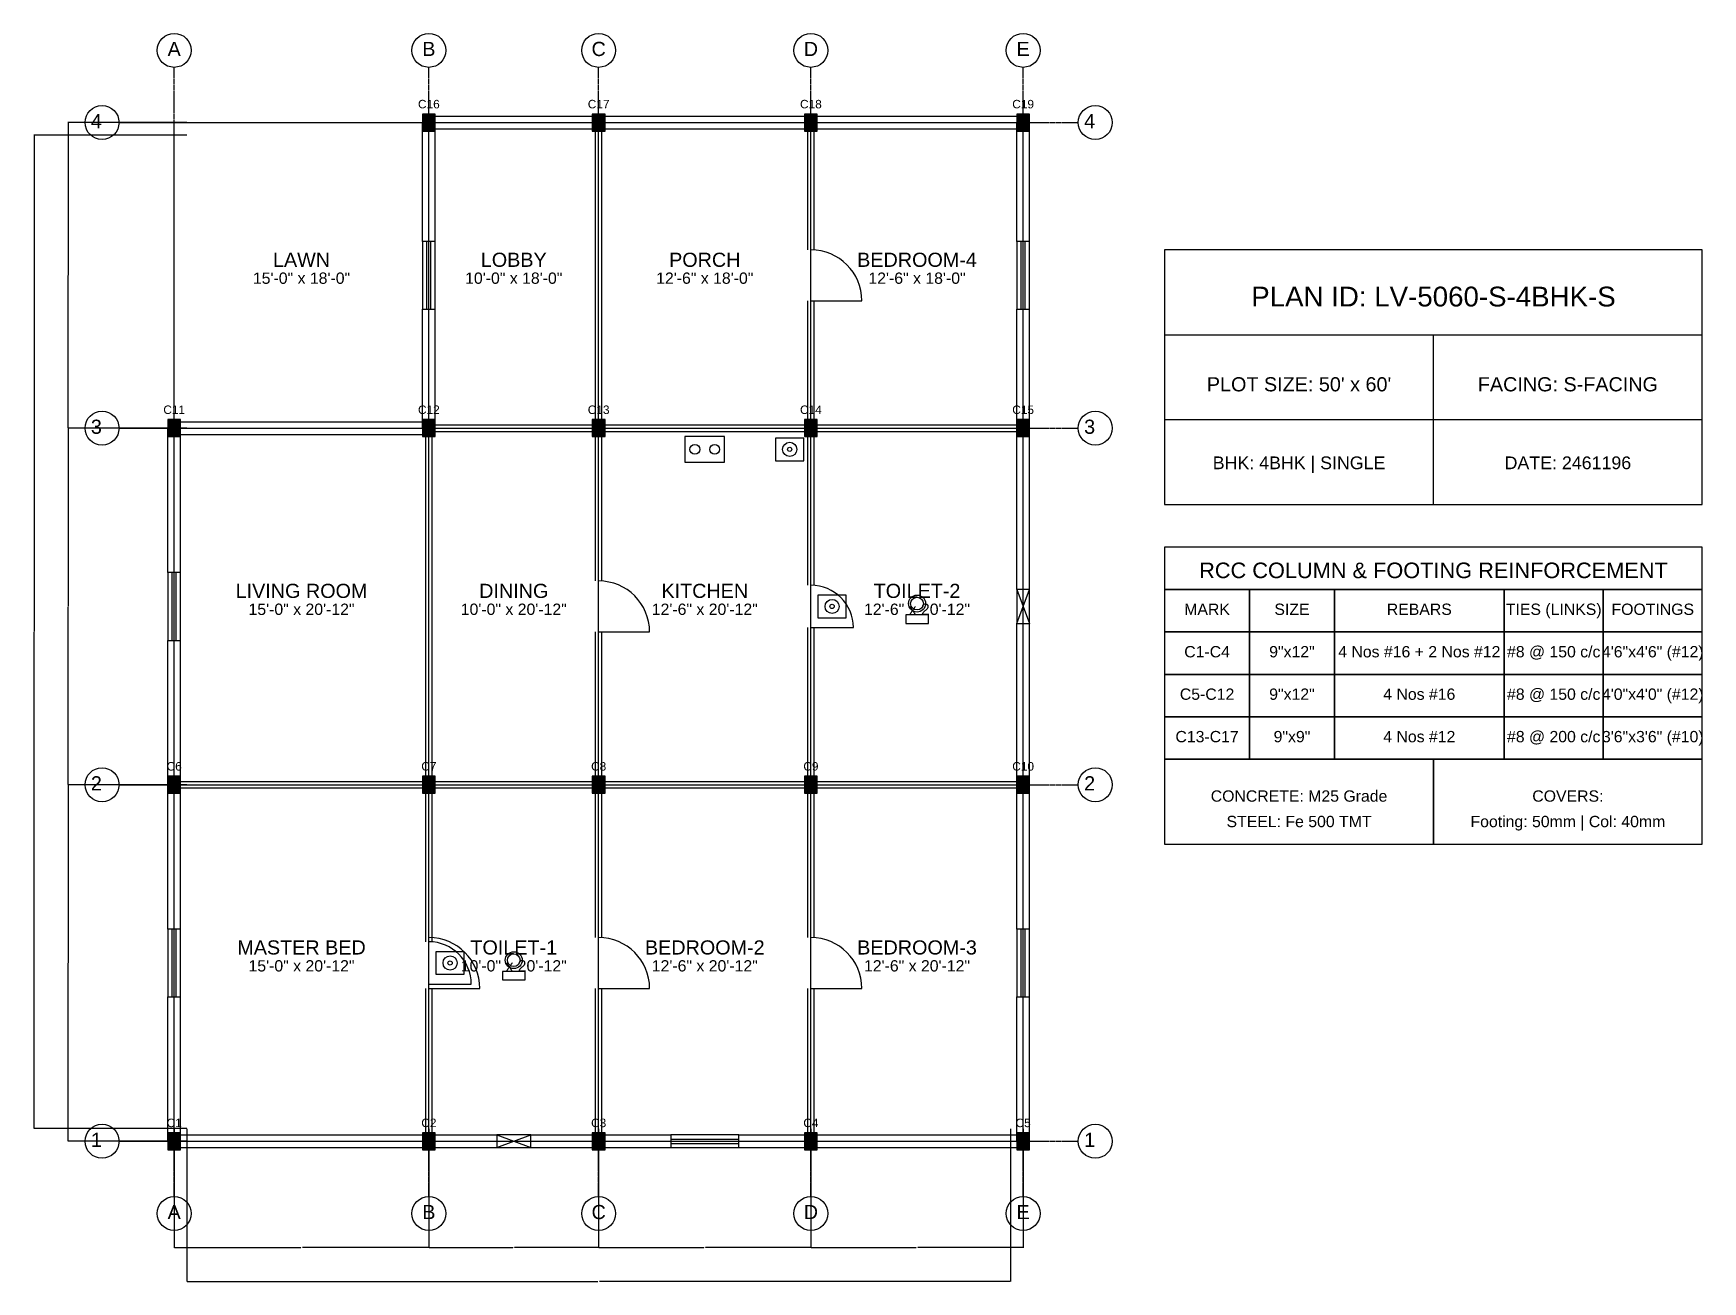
# Model space of a CAD drawing. Header units: inches. Extents: x -134 to 23580, y -99 to 23207.
# Drawn here: x -100 to 1080, y 17401 to 18283 of the extents above; entities that cross this region are included whole.
import ezdxf
from ezdxf.enums import TextEntityAlignment as Align

# ---------------------------------------------------------------- set-up
doc = ezdxf.new("R2010")
doc.units = ezdxf.units.IN
doc.header["$MEASUREMENT"] = 0
doc.linetypes.add('CENTER', pattern=[2, 1.25, -0.25, 0.25, -0.25])
for name, color, linetype in [('A-COL-HATCH', 251, 'Continuous'), ('A-COLUMN', 1, 'Continuous'), ('A-DIM', 5, 'Continuous'), ('A-DOOR', 30, 'Continuous'), ('A-FIXTURE', 8, 'Continuous'), ('A-TEXT', 2, 'Continuous'), ('A-WALL-EXT', 7, 'Continuous'), ('A-WALL-INT', 9, 'Continuous'), ('A-WINDOW', 4, 'Continuous'), ('S-BEAM-FRAMING', 2, 'Continuous'), ('S-BUBBLE', 4, 'Continuous'), ('S-GRID-CENTER', 8, 'CENTER'), ('S-TABLE', 7, 'Continuous'), ('S-TEXT', 3, 'Continuous')]:
    doc.layers.add(name, color=color, linetype=linetype)
doc.styles.get("Standard").update_dxf_attribs({"font": 'arial.ttf'})
doc.dimstyles.get("Standard").update_dxf_attribs({"dimtxt": 0.18, "dimasz": 0.18, "dimexe": 0.18, "dimexo": 0.0625, "dimgap": 0.09, "dimtad": 0, "dimtih": 1, "dimtoh": 1, "dimdec": 4, "dimzin": 0, "dimdsep": 46, "dimtxsty": 'Standard', "dimcen": 0.09, "dimadec": 0, "dimazin": 0, "dimtfac": 1, "dimtdec": 4, "dimtofl": 0, "dimtmove": 0, "dimatfit": 3, "dimfxl": 1, "dimtolj": 1, "dimtzin": 0, "dimarcsym": 0})

# ---------------------------------------------------------------- blocks, each defined once
blk = doc.blocks.new('*D619')
at = {"layer": 'A-DIM', "color": 0, "lineweight": -2, "transparency": 16777216}
for p, q in [((0, 17508.9), (0, 17424.8)), ((180, 17508.9), (180, 17424.8)), ((0.2, 17425), (89.4, 17425)), ((179.8, 17425), (90.6, 17425))]:
    blk.add_line(p, q, dxfattribs=at)
at = {"layer": 'A-DIM', "color": 0, "transparency": 16777216}
for points in [[(0.2, 17425), (0.2, 17425), (0, 17425)], [(179.8, 17425), (179.8, 17425), (180, 17425)]]:
    blk.add_solid(points, dxfattribs=at)
at = {"layer": 'Defpoints', "color": 0, "transparency": 16777216}
for p in [(0, 17509), (180, 17509), (180, 17425)]:
    blk.add_point(p, dxfattribs=at)
at = {"layer": 'A-DIM', "color": 0, "transparency": 16777216, "insert": (90, 17425), "char_height": 0.18, "attachment_point": 5}
blk.add_mtext('\\A1;180.0000', dxfattribs=at)
blk = doc.blocks.new('*D620')
at = {"layer": 'A-DIM', "color": 0, "lineweight": -2, "transparency": 16777216}
for p, q in [((180, 17508.9), (180, 17424.8)), ((300, 17508.9), (300, 17424.8)), ((180.2, 17425), (239.4, 17425)), ((299.8, 17425), (240.6, 17425))]:
    blk.add_line(p, q, dxfattribs=at)
at = {"layer": 'A-DIM', "color": 0, "transparency": 16777216}
for points in [[(180.2, 17425), (180.2, 17425), (180, 17425)], [(299.8, 17425), (299.8, 17425), (300, 17425)]]:
    blk.add_solid(points, dxfattribs=at)
at = {"layer": 'Defpoints', "color": 0, "transparency": 16777216}
for p in [(180, 17509), (300, 17509), (300, 17425)]:
    blk.add_point(p, dxfattribs=at)
at = {"layer": 'A-DIM', "color": 0, "transparency": 16777216, "insert": (240, 17425), "char_height": 0.18, "attachment_point": 5}
blk.add_mtext('\\A1;120.0000', dxfattribs=at)
blk = doc.blocks.new('*D621')
at = {"layer": 'A-DIM', "color": 0, "lineweight": -2, "transparency": 16777216}
for p, q in [((300, 17508.9), (300, 17424.8)), ((450, 17508.9), (450, 17424.8)), ((300.2, 17425), (374.4, 17425)), ((449.8, 17425), (375.6, 17425))]:
    blk.add_line(p, q, dxfattribs=at)
at = {"layer": 'A-DIM', "color": 0, "transparency": 16777216}
for points in [[(300.2, 17425), (300.2, 17425), (300, 17425)], [(449.8, 17425), (449.8, 17425), (450, 17425)]]:
    blk.add_solid(points, dxfattribs=at)
at = {"layer": 'Defpoints', "color": 0, "transparency": 16777216}
for p in [(300, 17509), (450, 17509), (450, 17425)]:
    blk.add_point(p, dxfattribs=at)
at = {"layer": 'A-DIM', "color": 0, "transparency": 16777216, "insert": (375, 17425), "char_height": 0.18, "attachment_point": 5}
blk.add_mtext('\\A1;150.0000', dxfattribs=at)
blk = doc.blocks.new('*D622')
at = {"layer": 'A-DIM', "color": 0, "lineweight": -2, "transparency": 16777216}
for p, q in [((450, 17508.9), (450, 17424.8)), ((600, 17508.9), (600, 17424.8)), ((450.2, 17425), (524.4, 17425)), ((599.8, 17425), (525.6, 17425))]:
    blk.add_line(p, q, dxfattribs=at)
at = {"layer": 'A-DIM', "color": 0, "transparency": 16777216}
for points in [[(450.2, 17425), (450.2, 17425), (450, 17425)], [(599.8, 17425), (599.8, 17425), (600, 17425)]]:
    blk.add_solid(points, dxfattribs=at)
at = {"layer": 'Defpoints', "color": 0, "transparency": 16777216}
for p in [(450, 17509), (600, 17509), (600, 17425)]:
    blk.add_point(p, dxfattribs=at)
at = {"layer": 'A-DIM', "color": 0, "transparency": 16777216, "insert": (525, 17425), "char_height": 0.18, "attachment_point": 5}
blk.add_mtext('\\A1;150.0000', dxfattribs=at)
blk = doc.blocks.new('*D623')
at = {"layer": 'A-DIM', "color": 0, "lineweight": -2, "transparency": 16777216}
for p, q in [((9, 17508.9), (9, 17400.8)), ((591, 17508.9), (591, 17400.8)), ((9.2, 17401), (299.4, 17401)), ((590.8, 17401), (300.6, 17401))]:
    blk.add_line(p, q, dxfattribs=at)
at = {"layer": 'A-DIM', "color": 0, "transparency": 16777216}
for points in [[(9.2, 17401), (9.2, 17401), (9, 17401)], [(590.8, 17401), (590.8, 17401), (591, 17401)]]:
    blk.add_solid(points, dxfattribs=at)
at = {"layer": 'Defpoints', "color": 0, "transparency": 16777216}
for p in [(9, 17509), (591, 17509), (591, 17401)]:
    blk.add_point(p, dxfattribs=at)
at = {"layer": 'A-DIM', "color": 0, "transparency": 16777216, "insert": (300, 17401), "char_height": 0.18, "attachment_point": 5}
blk.add_mtext('\\A1;582.0000', dxfattribs=at)
blk = doc.blocks.new('*D624')
at = {"layer": 'A-DIM', "color": 0, "lineweight": -2, "transparency": 16777216}
for p, q in [((8.9, 17752), (-75.2, 17752)), ((-75, 17751.8), (-75, 17626.2)), ((-75, 17500.2), (-75, 17625.8)), ((8.9, 17500), (-75.2, 17500))]:
    blk.add_line(p, q, dxfattribs=at)
at = {"layer": 'A-DIM', "color": 0, "transparency": 16777216}
for points in [[(-75, 17751.8), (-75, 17751.8), (-75, 17752)], [(-75, 17500.2), (-75, 17500.2), (-75, 17500)]]:
    blk.add_solid(points, dxfattribs=at)
at = {"layer": 'Defpoints', "color": 0, "transparency": 16777216}
for p in [(-75, 17752), (9, 17752), (9, 17500)]:
    blk.add_point(p, dxfattribs=at)
at = {"layer": 'A-DIM', "color": 0, "transparency": 16777216, "insert": (-75, 17626), "char_height": 0.18, "attachment_point": 5}
blk.add_mtext('\\A1;252.0000', dxfattribs=at)
blk = doc.blocks.new('*D625')
at = {"layer": 'A-DIM', "color": 0, "lineweight": -2, "transparency": 16777216}
for p, q in [((8.9, 18004), (-75.2, 18004)), ((-75, 18003.8), (-75, 17878.2)), ((-75, 17752.2), (-75, 17877.8)), ((8.9, 17752), (-75.2, 17752))]:
    blk.add_line(p, q, dxfattribs=at)
at = {"layer": 'A-DIM', "color": 0, "transparency": 16777216}
for points in [[(-75, 18003.8), (-75, 18003.8), (-75, 18004)], [(-75, 17752.2), (-75, 17752.2), (-75, 17752)]]:
    blk.add_solid(points, dxfattribs=at)
at = {"layer": 'Defpoints', "color": 0, "transparency": 16777216}
for p in [(-75, 18004), (9, 18004), (9, 17752)]:
    blk.add_point(p, dxfattribs=at)
at = {"layer": 'A-DIM', "color": 0, "transparency": 16777216, "insert": (-75, 17878), "char_height": 0.18, "attachment_point": 5}
blk.add_mtext('\\A1;252.0000', dxfattribs=at)
blk = doc.blocks.new('*D626')
at = {"layer": 'A-DIM', "color": 0, "lineweight": -2, "transparency": 16777216}
for p, q in [((8.9, 18220), (-75.2, 18220)), ((-75, 18219.8), (-75, 18112.2)), ((-75, 18004.2), (-75, 18111.8)), ((8.9, 18004), (-75.2, 18004))]:
    blk.add_line(p, q, dxfattribs=at)
at = {"layer": 'A-DIM', "color": 0, "transparency": 16777216}
for points in [[(-75, 18219.8), (-75, 18219.8), (-75, 18220)], [(-75, 18004.2), (-75, 18004.2), (-75, 18004)]]:
    blk.add_solid(points, dxfattribs=at)
at = {"layer": 'Defpoints', "color": 0, "transparency": 16777216}
for p in [(-75, 18220), (9, 18220), (9, 18004)]:
    blk.add_point(p, dxfattribs=at)
at = {"layer": 'A-DIM', "color": 0, "transparency": 16777216, "insert": (-75, 18112), "char_height": 0.18, "attachment_point": 5}
blk.add_mtext('\\A1;216.0000', dxfattribs=at)
blk = doc.blocks.new('*D627')
at = {"layer": 'A-DIM', "color": 0, "lineweight": -2, "transparency": 16777216}
for p, q in [((8.9, 18211), (-99.2, 18211)), ((-99, 18210.8), (-99, 17860.2)), ((-99, 17509.2), (-99, 17859.8)), ((8.9, 17509), (-99.2, 17509))]:
    blk.add_line(p, q, dxfattribs=at)
at = {"layer": 'A-DIM', "color": 0, "transparency": 16777216}
for points in [[(-99, 18210.8), (-99, 18210.8), (-99, 18211)], [(-99, 17509.2), (-99, 17509.2), (-99, 17509)]]:
    blk.add_solid(points, dxfattribs=at)
at = {"layer": 'Defpoints', "color": 0, "transparency": 16777216}
for p in [(-99, 18211), (9, 18211), (9, 17509)]:
    blk.add_point(p, dxfattribs=at)
at = {"layer": 'A-DIM', "color": 0, "transparency": 16777216, "insert": (-99, 17860), "char_height": 0.18, "attachment_point": 5}
blk.add_mtext('\\A1;702.0000', dxfattribs=at)

msp = doc.modelspace()

# ---------------------------------------------------------------- linework, layer by layer
at = {"layer": 'A-COL-HATCH'}
for points in [[(175.5, 18214), (184.5, 18214), (175.5, 18226), (184.5, 18226)], [(295.5, 18214), (304.5, 18214), (295.5, 18226), (304.5, 18226)], [(445.5, 18214), (454.5, 18214), (445.5, 18226), (454.5, 18226)], [(595.5, 18214), (604.5, 18214), (595.5, 18226), (604.5, 18226)], [(-4.5, 17998), (4.5, 17998), (-4.5, 18010), (4.5, 18010)], [(175.5, 17998), (184.5, 17998), (175.5, 18010), (184.5, 18010)], [(295.5, 17998), (304.5, 17998), (295.5, 18010), (304.5, 18010)], [(445.5, 17998), (454.5, 17998), (445.5, 18010), (454.5, 18010)], [(595.5, 17998), (604.5, 17998), (595.5, 18010), (604.5, 18010)], [(-4.5, 17746), (4.5, 17746), (-4.5, 17758), (4.5, 17758)], [(175.5, 17746), (184.5, 17746), (175.5, 17758), (184.5, 17758)], [(295.5, 17746), (304.5, 17746), (295.5, 17758), (304.5, 17758)], [(445.5, 17746), (454.5, 17746), (445.5, 17758), (454.5, 17758)], [(595.5, 17746), (604.5, 17746), (595.5, 17758), (604.5, 17758)], [(-4.5, 17494), (4.5, 17494), (-4.5, 17506), (4.5, 17506)], [(175.5, 17494), (184.5, 17494), (175.5, 17506), (184.5, 17506)], [(295.5, 17494), (304.5, 17494), (295.5, 17506), (304.5, 17506)], [(445.5, 17494), (454.5, 17494), (445.5, 17506), (454.5, 17506)], [(595.5, 17494), (604.5, 17494), (595.5, 17506), (604.5, 17506)]]:
    msp.add_solid(points, dxfattribs=at)
at = {"layer": 'A-COLUMN'}
for points in [[(175.5, 18214), (184.5, 18214), (184.5, 18226), (175.5, 18226)], [(295.5, 18214), (304.5, 18214), (304.5, 18226), (295.5, 18226)], [(445.5, 18214), (454.5, 18214), (454.5, 18226), (445.5, 18226)], [(595.5, 18214), (604.5, 18214), (604.5, 18226), (595.5, 18226)], [(-4.5, 17998), (4.5, 17998), (4.5, 18010), (-4.5, 18010)], [(175.5, 17998), (184.5, 17998), (184.5, 18010), (175.5, 18010)], [(295.5, 17998), (304.5, 17998), (304.5, 18010), (295.5, 18010)], [(445.5, 17998), (454.5, 17998), (454.5, 18010), (445.5, 18010)], [(595.5, 17998), (604.5, 17998), (604.5, 18010), (595.5, 18010)], [(-4.5, 17746), (4.5, 17746), (4.5, 17758), (-4.5, 17758)], [(175.5, 17746), (184.5, 17746), (184.5, 17758), (175.5, 17758)], [(295.5, 17746), (304.5, 17746), (304.5, 17758), (295.5, 17758)], [(445.5, 17746), (454.5, 17746), (454.5, 17758), (445.5, 17758)], [(595.5, 17746), (604.5, 17746), (604.5, 17758), (595.5, 17758)], [(-4.5, 17494), (4.5, 17494), (4.5, 17506), (-4.5, 17506)], [(175.5, 17494), (184.5, 17494), (184.5, 17506), (175.5, 17506)], [(295.5, 17494), (304.5, 17494), (304.5, 17506), (295.5, 17506)], [(445.5, 17494), (454.5, 17494), (454.5, 17506), (445.5, 17506)], [(595.5, 17494), (604.5, 17494), (604.5, 17506), (595.5, 17506)]]:
    msp.add_lwpolyline(points, close=True, dxfattribs=at)
at = {"layer": 'A-DOOR'}
for p, q in [((450, 18094), (486, 18094)), ((450, 17863), (480, 17863)), ((300, 17860), (336, 17860)), ((180, 17611), (210, 17611)), ((180, 17608), (216, 17608)), ((300, 17608), (336, 17608)), ((450, 17608), (486, 17608))]:
    msp.add_line(p, q, dxfattribs=at)
for centre, radius in [((450, 18094), 36), ((300, 17860), 36), ((450, 17863), 30), ((180, 17608), 36), ((180, 17611), 30), ((300, 17608), 36), ((450, 17608), 36)]:
    msp.add_arc(centre, radius, 0, 90, dxfattribs=at)
at = {"layer": 'A-FIXTURE'}
for points in [[(361, 17980), (389, 17980), (389, 17998), (361, 17998)], [(425, 17981), (445, 17981), (445, 17997), (425, 17997)], [(455, 17870), (475, 17870), (475, 17886), (455, 17886)], [(517, 17866), (533, 17866), (533, 17872), (517, 17872)], [(185, 17618), (205, 17618), (205, 17634), (185, 17634)], [(232, 17614), (248, 17614), (248, 17620), (232, 17620)]]:
    msp.add_lwpolyline(points, close=True, dxfattribs=at)
for centre, radius in [((368, 17989), 3.5), ((382, 17989), 3.5), ((435, 17989), 5), ((435, 17989), 1.5), ((525, 17880), 6), ((465, 17878), 5), ((465, 17878), 1.5), ((525, 17880), 4.5), ((195, 17626), 5), ((195, 17626), 1.5), ((240, 17628), 6), ((240, 17628), 4.5)]:
    msp.add_circle(centre, radius, dxfattribs=at)
at = {"layer": 'A-WALL-EXT'}
for p, q in [((175.5, 18136), (175.5, 18220)), ((180, 18224.5), (300, 18224.5)), ((180, 18215.5), (300, 18215.5)), ((184.5, 18136), (184.5, 18220)), ((300, 18224.5), (450, 18224.5)), ((300, 18215.5), (450, 18215.5)), ((450, 18224.5), (600, 18224.5)), ((450, 18215.5), (600, 18215.5)), ((595.5, 18136), (595.5, 18220)), ((604.5, 18136), (604.5, 18220)), ((175.5, 18004), (175.5, 18088)), ((184.5, 18004), (184.5, 18088)), ((595.5, 18004), (595.5, 18088)), ((604.5, 18004), (604.5, 18088)), ((700, 18070), (1080, 18070)), ((890, 17950), (890, 18070)), ((-4.5, 17902), (-4.5, 18004)), ((0, 18008.5), (180, 18008.5)), ((4.5, 17902), (4.5, 18004)), ((595.5, 17890), (595.5, 18004)), ((604.5, 17890), (604.5, 18004)), ((700, 18010), (1080, 18010)), ((0, 17999.5), (180, 17999.5)), ((595.5, 17752), (595.5, 17866)), ((604.5, 17752), (604.5, 17866)), ((-4.5, 17752), (-4.5, 17854)), ((4.5, 17752), (4.5, 17854)), ((-4.5, 17650), (-4.5, 17752)), ((4.5, 17650), (4.5, 17752)), ((595.5, 17650), (595.5, 17752)), ((604.5, 17650), (604.5, 17752)), ((-4.5, 17500), (-4.5, 17602)), ((4.5, 17500), (4.5, 17602)), ((595.5, 17500), (595.5, 17602)), ((604.5, 17500), (604.5, 17602)), ((0, 17504.5), (180, 17504.5)), ((180, 17504.5), (228, 17504.5)), ((252, 17504.5), (300, 17504.5)), ((300, 17504.5), (351, 17504.5)), ((399, 17504.5), (450, 17504.5)), ((450, 17504.5), (600, 17504.5)), ((0, 17495.5), (180, 17495.5)), ((180, 17495.5), (228, 17495.5)), ((252, 17495.5), (300, 17495.5)), ((300, 17495.5), (351, 17495.5)), ((399, 17495.5), (450, 17495.5)), ((450, 17495.5), (600, 17495.5))]:
    msp.add_line(p, q, dxfattribs=at)
msp.add_lwpolyline([(700, 17950), (1080, 17950), (1080, 18130), (700, 18130)], close=True, dxfattribs=at)
at = {"layer": 'A-WALL-INT'}
for p, q in [((297.75, 18004), (297.75, 18220)), ((302.25, 18004), (302.25, 18220)), ((447.75, 18130), (447.75, 18220)), ((452.25, 18130), (452.25, 18220)), ((447.75, 18004), (447.75, 18094)), ((452.25, 18004), (452.25, 18094)), ((177.75, 17752), (177.75, 18004)), ((180, 18006.25), (300, 18006.25)), ((182.25, 17752), (182.25, 18004)), ((297.75, 17896), (297.75, 18004)), ((300, 18006.25), (450, 18006.25)), ((302.25, 17896), (302.25, 18004)), ((447.75, 17893), (447.75, 18004)), ((450, 18006.25), (600, 18006.25)), ((452.25, 17893), (452.25, 18004)), ((180, 18001.75), (300, 18001.75)), ((300, 18001.75), (450, 18001.75)), ((450, 18001.75), (600, 18001.75)), ((447.75, 17752), (447.75, 17863)), ((452.25, 17752), (452.25, 17863)), ((297.75, 17752), (297.75, 17860)), ((302.25, 17752), (302.25, 17860)), ((0, 17754.25), (180, 17754.25)), ((0, 17749.75), (180, 17749.75)), ((177.75, 17641), (177.75, 17752)), ((180, 17754.25), (300, 17754.25)), ((180, 17749.75), (300, 17749.75)), ((182.25, 17641), (182.25, 17752)), ((297.75, 17644), (297.75, 17752)), ((300, 17754.25), (450, 17754.25)), ((300, 17749.75), (450, 17749.75)), ((302.25, 17644), (302.25, 17752)), ((447.75, 17644), (447.75, 17752)), ((450, 17754.25), (600, 17754.25)), ((450, 17749.75), (600, 17749.75)), ((452.25, 17644), (452.25, 17752)), ((177.75, 17500), (177.75, 17608)), ((182.25, 17500), (182.25, 17608)), ((297.75, 17500), (297.75, 17608)), ((302.25, 17500), (302.25, 17608)), ((447.75, 17500), (447.75, 17608)), ((452.25, 17500), (452.25, 17608))]:
    msp.add_line(p, q, dxfattribs=at)
at = {"layer": 'A-WINDOW'}
for p, q in [((178.5, 18088), (178.5, 18136)), ((181.5, 18088), (181.5, 18136)), ((598.5, 18088), (598.5, 18136)), ((601.5, 18088), (601.5, 18136)), ((-1.5, 17854), (-1.5, 17902)), ((1.5, 17854), (1.5, 17902)), ((595.5, 17866), (604.5, 17890)), ((595.5, 17890), (604.5, 17866)), ((-1.5, 17602), (-1.5, 17650)), ((1.5, 17602), (1.5, 17650)), ((598.5, 17602), (598.5, 17650)), ((601.5, 17602), (601.5, 17650)), ((228, 17495.5), (252, 17504.5)), ((228, 17504.5), (252, 17495.5)), ((351, 17501.5), (399, 17501.5)), ((351, 17498.5), (399, 17498.5))]:
    msp.add_line(p, q, dxfattribs=at)
for points in [[(175.5, 18088), (184.5, 18088), (184.5, 18136), (175.5, 18136)], [(595.5, 18088), (604.5, 18088), (604.5, 18136), (595.5, 18136)], [(-4.5, 17854), (4.5, 17854), (4.5, 17902), (-4.5, 17902)], [(595.5, 17866), (604.5, 17866), (604.5, 17890), (595.5, 17890)], [(-4.5, 17602), (4.5, 17602), (4.5, 17650), (-4.5, 17650)], [(595.5, 17602), (604.5, 17602), (604.5, 17650), (595.5, 17650)], [(228, 17495.5), (252, 17495.5), (252, 17504.5), (228, 17504.5)], [(351, 17495.5), (399, 17495.5), (399, 17504.5), (351, 17504.5)]]:
    msp.add_lwpolyline(points, close=True, dxfattribs=at)
at = {"layer": 'S-BEAM-FRAMING'}
for p, q in [((0, 17500), (0, 18220)), ((0, 18220), (600, 18220)), ((180, 17500), (180, 18220)), ((300, 17500), (300, 18220)), ((450, 17500), (450, 18220)), ((600, 17500), (600, 18220)), ((0, 18004), (600, 18004)), ((0, 17752), (600, 17752)), ((0, 17500), (600, 17500))]:
    msp.add_line(p, q, dxfattribs=at)
at = {"layer": 'S-BUBBLE'}
for centre in [(0, 18271), (180, 18271), (300, 18271), (450, 18271), (600, 18271), (-51, 18220), (651, 18220), (-51, 18004), (651, 18004), (-51, 17752), (651, 17752), (-51, 17500), (651, 17500), (0, 17449), (180, 17449), (300, 17449), (450, 17449), (600, 17449)]:
    msp.add_circle(centre, 12, dxfattribs=at)
at = {"layer": 'S-GRID-CENTER'}
for p, q in [((0, 17461), (0, 18259)), ((180, 17461), (180, 18259)), ((300, 17461), (300, 18259)), ((450, 17461), (450, 18259)), ((600, 17461), (600, 18259)), ((-39, 18220), (639, 18220)), ((-39, 18004), (639, 18004)), ((-39, 17752), (639, 17752)), ((-39, 17500), (639, 17500))]:
    msp.add_line(p, q, dxfattribs=at)
at = {"layer": 'S-TABLE'}
for points in [[(700, 17890), (1080, 17890), (1080, 17920), (700, 17920)], [(700, 17860), (760, 17860), (760, 17890), (700, 17890)], [(760, 17860), (820, 17860), (820, 17890), (760, 17890)], [(820, 17860), (940, 17860), (940, 17890), (820, 17890)], [(940, 17860), (1010, 17860), (1010, 17890), (940, 17890)], [(1010, 17860), (1080, 17860), (1080, 17890), (1010, 17890)], [(700, 17830), (760, 17830), (760, 17860), (700, 17860)], [(760, 17830), (820, 17830), (820, 17860), (760, 17860)], [(820, 17830), (940, 17830), (940, 17860), (820, 17860)], [(940, 17830), (1010, 17830), (1010, 17860), (940, 17860)], [(1010, 17830), (1080, 17830), (1080, 17860), (1010, 17860)], [(700, 17800), (760, 17800), (760, 17830), (700, 17830)], [(760, 17800), (820, 17800), (820, 17830), (760, 17830)], [(820, 17800), (940, 17800), (940, 17830), (820, 17830)], [(940, 17800), (1010, 17800), (1010, 17830), (940, 17830)], [(1010, 17800), (1080, 17800), (1080, 17830), (1010, 17830)], [(700, 17770), (760, 17770), (760, 17800), (700, 17800)], [(760, 17770), (820, 17770), (820, 17800), (760, 17800)], [(820, 17770), (940, 17770), (940, 17800), (820, 17800)], [(940, 17770), (1010, 17770), (1010, 17800), (940, 17800)], [(1010, 17770), (1080, 17770), (1080, 17800), (1010, 17800)], [(700, 17710), (890, 17710), (890, 17770), (700, 17770)], [(890, 17710), (1080, 17710), (1080, 17770), (890, 17770)]]:
    msp.add_lwpolyline(points, close=True, dxfattribs=at)

# ---------------------------------------------------------------- texts
at = {"layer": 'A-TEXT'}
for s, height, p in [('C16', 6, (180, 18230)), ('C17', 6, (300, 18230)), ('C18', 6, (450, 18230)), ('C19', 6, (600, 18230)), ('LAWN', 10, (90, 18118)), ('LOBBY', 10, (240, 18118)), ('PORCH', 10, (375, 18118)), ('BEDROOM-4', 10, (525, 18118)), ('15\'-0" x 18\'-0"', 8, (90, 18106)), ('10\'-0" x 18\'-0"', 8, (240, 18106)), ('12\'-6" x 18\'-0"', 8, (375, 18106)), ('12\'-6" x 18\'-0"', 8, (525, 18106)), ('PLAN ID: LV-5060-S-4BHK-S', 14, (890, 18090)), ("PLOT SIZE: 50' x 60'", 10, (795, 18030)), ('FACING: S-FACING', 10, (985, 18030)), ('C11', 6, (0, 18014)), ('C12', 6, (180, 18014)), ('C13', 6, (300, 18014)), ('C14', 6, (450, 18014)), ('C15', 6, (600, 18014)), ('BHK: 4BHK | SINGLE', 9, (795, 17975)), ('DATE: 2461196', 9, (985, 17975)), ('LIVING ROOM', 10, (90, 17884)), ('DINING', 10, (240, 17884)), ('KITCHEN', 10, (375, 17884)), ('TOILET-2', 10, (525, 17884)), ('15\'-0" x 20\'-12"', 8, (90, 17872)), ('10\'-0" x 20\'-12"', 8, (240, 17872)), ('12\'-6" x 20\'-12"', 8, (375, 17872)), ('12\'-6" x 20\'-12"', 8, (525, 17872)), ('C6', 6, (0, 17762)), ('C7', 6, (180, 17762)), ('C8', 6, (300, 17762)), ('C9', 6, (450, 17762)), ('C10', 6, (600, 17762)), ('MASTER BED', 10, (90, 17632)), ('TOILET-1', 10, (240, 17632)), ('BEDROOM-2', 10, (375, 17632)), ('BEDROOM-3', 10, (525, 17632)), ('15\'-0" x 20\'-12"', 8, (90, 17620)), ('10\'-0" x 20\'-12"', 8, (240, 17620)), ('12\'-6" x 20\'-12"', 8, (375, 17620)), ('12\'-6" x 20\'-12"', 8, (525, 17620)), ('C1', 6, (0, 17510)), ('C2', 6, (180, 17510)), ('C3', 6, (300, 17510)), ('C4', 6, (450, 17510)), ('C5', 6, (600, 17510))]:
    msp.add_text(s, height=height, dxfattribs=at).set_placement(p, align=Align.CENTER)
at = {"layer": 'S-TEXT'}
for s, height, p in [('A', 10, (0, 18267)), ('B', 10, (180, 18267)), ('C', 10, (300, 18267)), ('D', 10, (450, 18267)), ('E', 10, (600, 18267)), ('4', 10, (-55, 18216)), ('4', 10, (647, 18216)), ('3', 10, (-55, 18000)), ('3', 10, (647, 18000)), ('RCC COLUMN & FOOTING REINFORCEMENT', 11, (890, 17898)), ('MARK', 8, (730, 17872)), ('SIZE', 8, (790, 17872)), ('REBARS', 8, (880, 17872)), ('TIES (LINKS)', 8, (975, 17872)), ('FOOTINGS', 8, (1045, 17872)), ('C1-C4', 8, (730, 17842)), ('9"x12"', 8, (790, 17842)), ('4 Nos #16 + 2 Nos #12', 8, (880, 17842)), ('#8 @ 150 c/c', 8, (975, 17842)), ('4\'6"x4\'6" (#12)', 8, (1045, 17842)), ('C5-C12', 8, (730, 17812)), ('9"x12"', 8, (790, 17812)), ('4 Nos #16', 8, (880, 17812)), ('#8 @ 150 c/c', 8, (975, 17812)), ('4\'0"x4\'0" (#12)', 8, (1045, 17812)), ('C13-C17', 8, (730, 17782)), ('9"x9"', 8, (790, 17782)), ('4 Nos #12', 8, (880, 17782)), ('#8 @ 200 c/c', 8, (975, 17782)), ('3\'6"x3\'6" (#10)', 8, (1045, 17782)), ('2', 10, (-55, 17748)), ('2', 10, (647, 17748)), ('CONCRETE: M25 Grade', 8, (795, 17740)), ('COVERS:', 8, (985, 17740)), ('STEEL: Fe 500 TMT', 8, (795, 17722)), ('Footing: 50mm | Col: 40mm', 8, (985, 17722)), ('1', 10, (-55, 17496)), ('1', 10, (647, 17496)), ('A', 10, (0, 17445)), ('B', 10, (180, 17445)), ('C', 10, (300, 17445)), ('D', 10, (450, 17445)), ('E', 10, (600, 17445))]:
    msp.add_text(s, height=height, dxfattribs=at).set_placement(p, align=Align.CENTER)

# ---------------------------------------------------------------- dimensions: what is measured, and where the dimension line sits
at = {"layer": 'A-DIM'}
for base, p1, p2, picture, middle in [((-75, 18220), (9, 18004), (9, 18220), '*D626', (-75, 18112)), ((-99, 18211), (9, 17509), (9, 18211), '*D627', (-99, 17860)), ((-75, 18004), (9, 17752), (9, 18004), '*D625', (-75, 17878)), ((-75, 17752), (9, 17500), (9, 17752), '*D624', (-75, 17626))]:
    dim = msp.add_linear_dim(base=base, p1=p1, p2=p2, angle=90, dimstyle='Standard', dxfattribs=at)
    dim.commit()
    dim.dimension.update_dxf_attribs({"geometry": picture, "text_midpoint": middle})
for base, p1, p2, picture, middle in [((180, 17425), (0, 17509), (180, 17509), '*D619', (90, 17425)), ((591, 17401), (9, 17509), (591, 17509), '*D623', (300, 17401)), ((300, 17425), (180, 17509), (300, 17509), '*D620', (240, 17425)), ((450, 17425), (300, 17509), (450, 17509), '*D621', (375, 17425)), ((600, 17425), (450, 17509), (600, 17509), '*D622', (525, 17425))]:
    dim = msp.add_linear_dim(base=base, p1=p1, p2=p2, dimstyle='Standard', dxfattribs=at)
    dim.commit()
    dim.dimension.update_dxf_attribs({"geometry": picture, "text_midpoint": middle})

doc.saveas('drawing.dxf')
